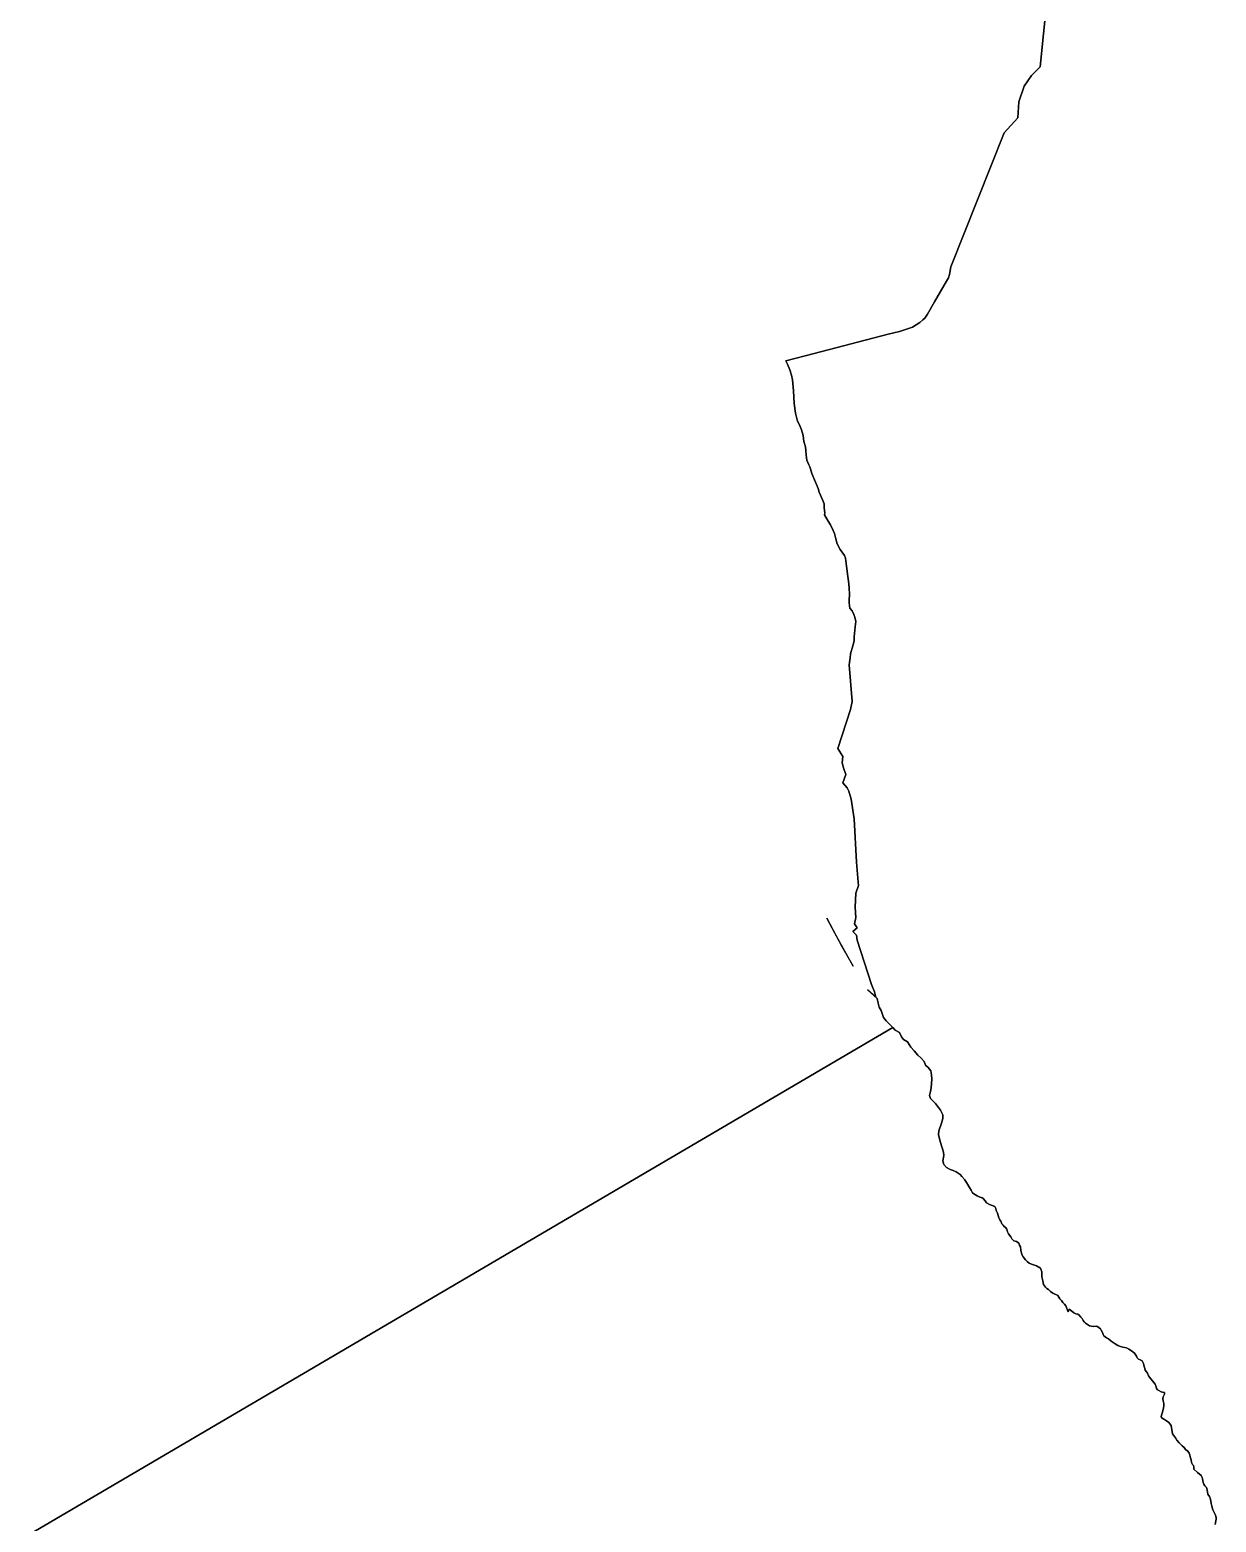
# Model space of a CAD drawing. Header units: inches. Extents: x 33.9 to 41.9, y -4.8 to 5.4.
# Drawn here: x 38.386 to 39.177, y 1.768 to 2.762 of the extents above; entities that cross this region are included whole.
import ezdxf

# ---------------------------------------------------------------- set-up
doc = ezdxf.new("R2010")
doc.units = ezdxf.units.IN
doc.header["$MEASUREMENT"] = 0
doc.layers.add('Counties', color=7, linetype='Continuous')

msp = doc.modelspace()

# ---------------------------------------------------------------- linework, layer by layer
at = {"layer": 'Counties'}
for points in [[(39.06667, 2.80615), (39.0596, 2.73758), (39.05397, 2.73192), (39.04905, 2.72485), (39.04553, 2.71425), (39.04482, 2.70365), (39.03567, 2.69375), (39.00018, 2.60429), (38.99927, 2.59936), (38.99862, 2.59715), (38.99722, 2.59493), (38.98932, 2.58104), (38.98464, 2.57282), (38.98275, 2.57027), (38.98151, 2.56912), (38.97946, 2.56723), (38.97461, 2.56428), (38.9659, 2.5614), (38.9585, 2.55951), (38.9091, 2.54661), (38.8902, 2.54184), (38.89126, 2.53962), (38.89291, 2.53576), (38.89397, 2.53223), (38.89463, 2.52902), (38.8952, 2.52187), (38.89578, 2.51324), (38.8966, 2.50684), (38.89799, 2.50149), (38.89923, 2.49903), (38.9007, 2.49582), (38.90177, 2.49196), (38.90218, 2.48802), (38.90325, 2.48448), (38.90341, 2.48202), (38.90366, 2.4789), (38.90407, 2.47561), (38.90555, 2.47249), (38.90629, 2.47101), (38.90661, 2.46969), (38.90743, 2.46657), (38.90998, 2.4609), (38.91064, 2.45925), (38.91171, 2.45663), (38.91244, 2.45416), (38.91491, 2.44866), (38.91565, 2.44635), (38.91573, 2.44381), (38.91614, 2.44044), (38.91597, 2.4392), (38.91836, 2.43493), (38.91992, 2.43247), (38.92181, 2.4286), (38.92263, 2.42671), (38.92353, 2.4231), (38.92435, 2.41989), (38.9264, 2.41603), (38.92928, 2.41209), (38.92994, 2.41036), (38.93068, 2.40502), (38.93158, 2.39804), (38.93199, 2.39499), (38.9324, 2.3908), (38.93272, 2.38571), (38.93231, 2.38242), (38.93239, 2.3807), (38.93264, 2.3784), (38.93289, 2.37683), (38.93437, 2.37519), (38.9356, 2.37281), (38.93617, 2.371), (38.93675, 2.36812), (38.9365, 2.36443), (38.93584, 2.35785), (38.93567, 2.35506), (38.93477, 2.35185), (38.93329, 2.34659), (38.93296, 2.3438), (38.93246, 2.33917), (38.93447, 2.31473), (38.93323, 2.30932), (38.92492, 2.28351), (38.92809, 2.27806), (38.92782, 2.27393), (38.92865, 2.2706), (38.93014, 2.26606), (38.92823, 2.26061), (38.93113, 2.25727), (38.93211, 2.25488), (38.93367, 2.24963), (38.93567, 2.23646), (38.93731, 2.20774), (38.93834, 2.19432), (38.93867, 2.1921), (38.93689, 2.18692), (38.93647, 2.17777), (38.93688, 2.17069), (38.93604, 2.16652), (38.93784, 2.16384), (38.9348, 2.16153), (38.93726, 2.15891), (38.93775, 2.15562), (38.94719, 2.12619), (38.94929, 2.12115), (38.95025, 2.11776), (38.94465, 2.12263), (38.95117, 2.11689), (38.95174, 2.11376), (38.95238, 2.11096), (38.95368, 2.10886), (38.95533, 2.10409), (38.95697, 2.10188), (38.96157, 2.0976), (38.38627, 1.75995)], [(39.06667, 2.80615), (39.0596, 2.73758), (39.05397, 2.73192), (39.04905, 2.72485), (39.04553, 2.71425), (39.04482, 2.70365), (39.03567, 2.69375), (39.00018, 2.60429), (38.99927, 2.59936), (38.99862, 2.59715), (38.99722, 2.59493), (38.98932, 2.58104), (38.98464, 2.57282), (38.98275, 2.57027), (38.98151, 2.56912), (38.97946, 2.56723), (38.97461, 2.56428), (38.9659, 2.5614), (38.9585, 2.55951), (38.9091, 2.54661), (38.8902, 2.54184), (38.89126, 2.53962), (38.89291, 2.53576), (38.89397, 2.53223), (38.89463, 2.52902), (38.8952, 2.52187), (38.89578, 2.51324), (38.8966, 2.50684), (38.89799, 2.50149), (38.89923, 2.49903), (38.9007, 2.49582), (38.90177, 2.49196), (38.90218, 2.48802), (38.90325, 2.48448), (38.90341, 2.48202), (38.90366, 2.4789), (38.90407, 2.47561), (38.90555, 2.47249), (38.90629, 2.47101), (38.90661, 2.46969), (38.90743, 2.46657), (38.90998, 2.4609), (38.91064, 2.45925), (38.91171, 2.45663), (38.91244, 2.45416), (38.91491, 2.44866), (38.91565, 2.44635), (38.91573, 2.44381), (38.91614, 2.44044), (38.91597, 2.4392), (38.91836, 2.43493), (38.91992, 2.43247), (38.92181, 2.4286), (38.92263, 2.42671), (38.92353, 2.4231), (38.92435, 2.41989), (38.9264, 2.41603), (38.92928, 2.41209), (38.92994, 2.41036), (38.93068, 2.40502), (38.93158, 2.39804), (38.93199, 2.39499), (38.9324, 2.3908), (38.93272, 2.38571), (38.93231, 2.38242), (38.93239, 2.3807), (38.93264, 2.3784), (38.93289, 2.37683), (38.93437, 2.37519), (38.9356, 2.37281), (38.93617, 2.371), (38.93675, 2.36812), (38.9365, 2.36443), (38.93584, 2.35785), (38.93567, 2.35506), (38.93477, 2.35185), (38.93329, 2.34659), (38.93296, 2.3438), (38.93246, 2.33917), (38.93447, 2.31473), (38.93323, 2.30932), (38.92492, 2.28351), (38.92809, 2.27806), (38.92782, 2.27393), (38.92865, 2.2706), (38.93014, 2.26606), (38.92823, 2.26061), (38.93113, 2.25727), (38.93211, 2.25488), (38.93367, 2.24963), (38.93567, 2.23646), (38.93731, 2.20774), (38.93834, 2.19432), (38.93867, 2.1921), (38.93689, 2.18692), (38.93647, 2.17777), (38.93688, 2.17069), (38.93604, 2.16652), (38.93784, 2.16384), (38.9348, 2.16153), (38.93726, 2.15891), (38.93775, 2.15562), (38.94719, 2.12619), (38.94929, 2.12115), (38.95025, 2.11776), (38.94465, 2.12263), (38.95117, 2.11689), (38.95174, 2.11376), (38.95238, 2.11096), (38.95368, 2.10886), (38.95533, 2.10409), (38.95697, 2.10188), (38.96157, 2.0976), (38.38627, 1.75995)], [(39.17632, 1.76636), (39.17686, 1.76869), (39.17702, 1.76978), (39.17702, 1.77095), (39.17648, 1.77258), (39.17579, 1.77421), (39.17532, 1.77507), (39.17478, 1.77608), (39.17417, 1.77841), (39.17371, 1.78036), (39.17332, 1.78316), (39.17248, 1.78502), (39.17155, 1.78642), (39.17132, 1.7879), (39.17101, 1.78946), (39.17055, 1.79101), (39.16939, 1.7921), (39.16878, 1.79311), (39.16831, 1.79436), (39.16824, 1.79552), (39.16801, 1.79677), (39.16778, 1.79762), (39.16701, 1.79894), (39.16453, 1.80089), (39.16222, 1.80323), (39.16222, 1.80431), (39.16214, 1.80478), (39.16191, 1.80563), (39.16122, 1.80634), (39.1606, 1.8075), (39.16029, 1.80937), (39.15975, 1.81139), (39.15945, 1.81279), (39.15898, 1.81388), (39.15821, 1.81512), (39.15667, 1.81629), (39.15559, 1.81754), (39.15443, 1.81863), (39.15273, 1.82018), (39.15226, 1.82073), (39.15088, 1.82244), (39.14995, 1.82407), (39.14794, 1.82679), (39.14695, 1.83216), (39.14625, 1.83348), (39.14548, 1.83434), (39.14401, 1.83527), (39.14262, 1.83628), (39.14223, 1.83652), (39.14108, 1.83706), (39.14038, 1.838), (39.14054, 1.83924), (39.14093, 1.84056), (39.14147, 1.84204), (39.14201, 1.84414), (39.14217, 1.8453), (39.14209, 1.84686), (39.14179, 1.8488), (39.1414, 1.85036), (39.14164, 1.85145), (39.14194, 1.85191), (39.14225, 1.8523), (39.14249, 1.85308), (39.14264, 1.8537), (39.14249, 1.85417), (39.14133, 1.85455), (39.1404, 1.85479), (39.13878, 1.85557), (39.13801, 1.85611), (39.13723, 1.85689), (39.13701, 1.85806), (39.13639, 1.85985), (39.13469, 1.86203), (39.13338, 1.86335), (39.13253, 1.86451), (39.13191, 1.86529), (39.13122, 1.86716), (39.13052, 1.86801), (39.12967, 1.86911), (39.12937, 1.87019), (39.12898, 1.87151), (39.1286, 1.87354), (39.12759, 1.87525), (39.12644, 1.87595), (39.12528, 1.87657), (39.12443, 1.87743), (39.12389, 1.87844), (39.12257, 1.88046), (39.12057, 1.88202), (39.11879, 1.88319), (39.11724, 1.88397), (39.11492, 1.88451), (39.11322, 1.8849), (39.11137, 1.88553), (39.10967, 1.88677), (39.10905, 1.88724), (39.10704, 1.88849), (39.10519, 1.89004), (39.10388, 1.89074), (39.1031, 1.89129), (39.10225, 1.89199), (39.10179, 1.89292), (39.10125, 1.89424), (39.1004, 1.89588), (39.09986, 1.89658), (39.09894, 1.89743), (39.09747, 1.89837), (39.09515, 1.89829), (39.09368, 1.89845), (39.09252, 1.89876), (39.09128, 1.89954), (39.08997, 1.9004), (39.08904, 1.90125), (39.08843, 1.90219), (39.08773, 1.90351), (39.08688, 1.90452), (39.08572, 1.90569), (39.08472, 1.90639), (39.08356, 1.9067), (39.08225, 1.9074), (39.08078, 1.90842), (39.07893, 1.90982), (39.07831, 1.90803), (39.07692, 1.912), (39.07599, 1.91308), (39.07491, 1.91417), (39.07399, 1.9155), (39.0729, 1.91659), (39.07205, 1.91783), (39.07144, 1.91892), (39.06819, 1.9204), (39.06665, 1.92165), (39.06518, 1.92281), (39.0641, 1.92367), (39.06325, 1.92453), (39.06201, 1.92616), (39.0614, 1.92873), (39.06086, 1.93129), (39.06079, 1.93254), (39.06071, 1.93456), (39.06017, 1.93642), (39.05986, 1.9372), (39.05716, 1.9386), (39.0553, 1.9393), (39.05391, 1.93977), (39.05237, 1.94055), (39.05113, 1.94156), (39.04997, 1.94273), (39.04835, 1.9446), (39.04743, 1.94631), (39.04673, 1.94903), (39.04651, 1.95136), (39.04604, 1.95245), (39.04543, 1.95385), (39.04388, 1.95479), (39.04226, 1.95541), (39.04087, 1.95666), (39.0401, 1.9579), (39.03871, 1.96008), (39.03801, 1.96125), (39.03747, 1.96319), (39.0367, 1.96412), (39.03577, 1.9649), (39.035, 1.96568), (39.03408, 1.96669), (39.03354, 1.96833), (39.03292, 1.96941), (39.03215, 1.97074), (39.03169, 1.97221), (39.03122, 1.97377), (39.03045, 1.97548), (39.03015, 1.97688), (39.02945, 1.97812), (39.0259, 1.97953), (39.02396, 1.98062), (39.02312, 1.98202), (39.02165, 1.98358), (39.02095, 1.98396), (39.01902, 1.98459), (39.01763, 1.98537), (39.01663, 1.98591), (39.01539, 1.98669), (39.0147, 1.98724), (39.01362, 1.9891), (39.01261, 1.99097), (39.01138, 1.99299), (39.00953, 1.99603), (39.0076, 1.99821), (39.00628, 1.99961), (39.0037, 2.00129), (39.00165, 2.00211), (38.99968, 2.00285), (38.99738, 2.00425), (38.99549, 2.00614), (38.99491, 2.00861), (38.99541, 2.01214), (38.99532, 2.01452), (38.99442, 2.01723), (38.99303, 2.02159), (38.99196, 2.02627), (38.99212, 2.02858), (38.99402, 2.03367), (38.99492, 2.03688), (38.99476, 2.03926), (38.99328, 2.04238), (38.98991, 2.0469), (38.98662, 2.0501), (38.98605, 2.05216), (38.98671, 2.05495), (38.98695, 2.05725), (38.98745, 2.06309), (38.98737, 2.06605), (38.98688, 2.06868), (38.98515, 2.07073), (38.98334, 2.07237), (38.98236, 2.07484), (38.98047, 2.07698), (38.97809, 2.07911), (38.97562, 2.08191), (38.97357, 2.08437), (38.97127, 2.08799), (38.96872, 2.08955), (38.96732, 2.09127), (38.96584, 2.09407), (38.96305, 2.09579), (38.96157, 2.0976), (38.95697, 2.10188), (38.95533, 2.10409), (38.95368, 2.10886), (38.95238, 2.11096), (38.95117, 2.11689), (38.95025, 2.11776), (38.94929, 2.12115), (38.94719, 2.12619), (38.93775, 2.15562), (38.93726, 2.15891), (38.9348, 2.16153), (38.93784, 2.16384), (38.93604, 2.16652), (38.93688, 2.17069), (38.93647, 2.17777), (38.93689, 2.18692), (38.93867, 2.1921), (38.93834, 2.19432), (38.93731, 2.20774), (38.93567, 2.23646), (38.93367, 2.24963), (38.93211, 2.25488), (38.93113, 2.25727), (38.92823, 2.26061), (38.93014, 2.26606), (38.92865, 2.2706), (38.92782, 2.27393), (38.92809, 2.27806), (38.92492, 2.28351), (38.93323, 2.30932), (38.93447, 2.31473), (38.93246, 2.33917), (38.93296, 2.3438), (38.93329, 2.34659), (38.93477, 2.35185), (38.93567, 2.35506), (38.93584, 2.35785), (38.9365, 2.36443), (38.93675, 2.36812), (38.93617, 2.371), (38.9356, 2.37281), (38.93437, 2.37519), (38.93289, 2.37683), (38.93264, 2.3784), (38.93239, 2.3807), (38.93231, 2.38242), (38.93272, 2.38571), (38.9324, 2.3908), (38.93199, 2.39499), (38.93158, 2.39804), (38.93068, 2.40502), (38.92994, 2.41036), (38.92928, 2.41209), (38.9264, 2.41603), (38.92435, 2.41989), (38.92353, 2.4231), (38.92263, 2.42671), (38.92181, 2.4286), (38.91992, 2.43247), (38.91836, 2.43493), (38.91597, 2.4392), (38.91614, 2.44044), (38.91573, 2.44381), (38.91565, 2.44635), (38.91491, 2.44866), (38.91244, 2.45416), (38.91171, 2.45663), (38.91064, 2.45925), (38.90998, 2.4609), (38.90743, 2.46657), (38.90661, 2.46969), (38.90629, 2.47101), (38.90555, 2.47249), (38.90407, 2.47561), (38.90366, 2.4789), (38.90341, 2.48202), (38.90325, 2.48448), (38.90218, 2.48802), (38.90177, 2.49196), (38.9007, 2.49582), (38.89923, 2.49903), (38.89799, 2.50149), (38.8966, 2.50684), (38.89578, 2.51324), (38.8952, 2.52187), (38.89463, 2.52902), (38.89397, 2.53223), (38.89291, 2.53576), (38.89126, 2.53962), (38.8902, 2.54184), (38.9091, 2.54661), (38.9585, 2.55951), (38.9659, 2.5614), (38.97461, 2.56428), (38.97946, 2.56723), (38.98151, 2.56912), (38.98275, 2.57027), (38.98464, 2.57282), (38.98932, 2.58104), (38.99722, 2.59493), (38.99862, 2.59715), (38.99927, 2.59936), (39.00018, 2.60429), (39.03567, 2.69375), (39.04482, 2.70365), (39.04553, 2.71425), (39.04905, 2.72485), (39.05397, 2.73192), (39.0596, 2.73758), (39.06667, 2.80615)], [(39.17632, 1.76636), (39.17686, 1.76869), (39.17702, 1.76978), (39.17702, 1.77095), (39.17648, 1.77258), (39.17579, 1.77421), (39.17532, 1.77507), (39.17478, 1.77608), (39.17417, 1.77841), (39.17371, 1.78036), (39.17332, 1.78316), (39.17248, 1.78502), (39.17155, 1.78642), (39.17132, 1.7879), (39.17101, 1.78946), (39.17055, 1.79101), (39.16939, 1.7921), (39.16878, 1.79311), (39.16831, 1.79436), (39.16824, 1.79552), (39.16801, 1.79677), (39.16778, 1.79762), (39.16701, 1.79894), (39.16453, 1.80089), (39.16222, 1.80323), (39.16222, 1.80431), (39.16214, 1.80478), (39.16191, 1.80563), (39.16122, 1.80634), (39.1606, 1.8075), (39.16029, 1.80937), (39.15975, 1.81139), (39.15945, 1.81279), (39.15898, 1.81388), (39.15821, 1.81512), (39.15667, 1.81629), (39.15559, 1.81754), (39.15443, 1.81863), (39.15273, 1.82018), (39.15226, 1.82073), (39.15088, 1.82244), (39.14995, 1.82407), (39.14794, 1.82679), (39.14695, 1.83216), (39.14625, 1.83348), (39.14548, 1.83434), (39.14401, 1.83527), (39.14262, 1.83628), (39.14223, 1.83652), (39.14108, 1.83706), (39.14038, 1.838), (39.14054, 1.83924), (39.14093, 1.84056), (39.14147, 1.84204), (39.14201, 1.84414), (39.14217, 1.8453), (39.14209, 1.84686), (39.14179, 1.8488), (39.1414, 1.85036), (39.14164, 1.85145), (39.14194, 1.85191), (39.14225, 1.8523), (39.14249, 1.85308), (39.14264, 1.8537), (39.14249, 1.85417), (39.14133, 1.85455), (39.1404, 1.85479), (39.13878, 1.85557), (39.13801, 1.85611), (39.13723, 1.85689), (39.13701, 1.85806), (39.13639, 1.85985), (39.13469, 1.86203), (39.13338, 1.86335), (39.13253, 1.86451), (39.13191, 1.86529), (39.13122, 1.86716), (39.13052, 1.86801), (39.12967, 1.86911), (39.12937, 1.87019), (39.12898, 1.87151), (39.1286, 1.87354), (39.12759, 1.87525), (39.12644, 1.87595), (39.12528, 1.87657), (39.12443, 1.87743), (39.12389, 1.87844), (39.12257, 1.88046), (39.12057, 1.88202), (39.11879, 1.88319), (39.11724, 1.88397), (39.11492, 1.88451), (39.11322, 1.8849), (39.11137, 1.88553), (39.10967, 1.88677), (39.10905, 1.88724), (39.10704, 1.88849), (39.10519, 1.89004), (39.10388, 1.89074), (39.1031, 1.89129), (39.10225, 1.89199), (39.10179, 1.89292), (39.10125, 1.89424), (39.1004, 1.89588), (39.09986, 1.89658), (39.09894, 1.89743), (39.09747, 1.89837), (39.09515, 1.89829), (39.09368, 1.89845), (39.09252, 1.89876), (39.09128, 1.89954), (39.08997, 1.9004), (39.08904, 1.90125), (39.08843, 1.90219), (39.08773, 1.90351), (39.08688, 1.90452), (39.08572, 1.90569), (39.08472, 1.90639), (39.08356, 1.9067), (39.08225, 1.9074), (39.08078, 1.90842), (39.07893, 1.90982), (39.07831, 1.90803), (39.07692, 1.912), (39.07599, 1.91308), (39.07491, 1.91417), (39.07399, 1.9155), (39.0729, 1.91659), (39.07205, 1.91783), (39.07144, 1.91892), (39.06819, 1.9204), (39.06665, 1.92165), (39.06518, 1.92281), (39.0641, 1.92367), (39.06325, 1.92453), (39.06201, 1.92616), (39.0614, 1.92873), (39.06086, 1.93129), (39.06079, 1.93254), (39.06071, 1.93456), (39.06017, 1.93642), (39.05986, 1.9372), (39.05716, 1.9386), (39.0553, 1.9393), (39.05391, 1.93977), (39.05237, 1.94055), (39.05113, 1.94156), (39.04997, 1.94273), (39.04835, 1.9446), (39.04743, 1.94631), (39.04673, 1.94903), (39.04651, 1.95136), (39.04604, 1.95245), (39.04543, 1.95385), (39.04388, 1.95479), (39.04226, 1.95541), (39.04087, 1.95666), (39.0401, 1.9579), (39.03871, 1.96008), (39.03801, 1.96125), (39.03747, 1.96319), (39.0367, 1.96412), (39.03577, 1.9649), (39.035, 1.96568), (39.03408, 1.96669), (39.03354, 1.96833), (39.03292, 1.96941), (39.03215, 1.97074), (39.03169, 1.97221), (39.03122, 1.97377), (39.03045, 1.97548), (39.03015, 1.97688), (39.02945, 1.97812), (39.0259, 1.97953), (39.02396, 1.98062), (39.02312, 1.98202), (39.02165, 1.98358), (39.02095, 1.98396), (39.01902, 1.98459), (39.01763, 1.98537), (39.01663, 1.98591), (39.01539, 1.98669), (39.0147, 1.98724), (39.01362, 1.9891), (39.01261, 1.99097), (39.01138, 1.99299), (39.00953, 1.99603), (39.0076, 1.99821), (39.00628, 1.99961), (39.0037, 2.00129), (39.00165, 2.00211), (38.99968, 2.00285), (38.99738, 2.00425), (38.99549, 2.00614), (38.99491, 2.00861), (38.99541, 2.01214), (38.99532, 2.01452), (38.99442, 2.01723), (38.99303, 2.02159), (38.99196, 2.02627), (38.99212, 2.02858), (38.99402, 2.03367), (38.99492, 2.03688), (38.99476, 2.03926), (38.99328, 2.04238), (38.98991, 2.0469), (38.98662, 2.0501), (38.98605, 2.05216), (38.98671, 2.05495), (38.98695, 2.05725), (38.98745, 2.06309), (38.98737, 2.06605), (38.98688, 2.06868), (38.98515, 2.07073), (38.98334, 2.07237), (38.98236, 2.07484), (38.98047, 2.07698), (38.97809, 2.07911), (38.97562, 2.08191), (38.97357, 2.08437), (38.97127, 2.08799), (38.96872, 2.08955), (38.96732, 2.09127), (38.96584, 2.09407), (38.96305, 2.09579), (38.96157, 2.0976), (38.95697, 2.10188), (38.95533, 2.10409), (38.95368, 2.10886), (38.95238, 2.11096), (38.95117, 2.11689), (38.95025, 2.11776), (38.94929, 2.12115), (38.94719, 2.12619), (38.93775, 2.15562), (38.93726, 2.15891), (38.9348, 2.16153), (38.93784, 2.16384), (38.93604, 2.16652), (38.93688, 2.17069), (38.93647, 2.17777), (38.93689, 2.18692), (38.93867, 2.1921), (38.93834, 2.19432), (38.93731, 2.20774), (38.93567, 2.23646), (38.93367, 2.24963), (38.93211, 2.25488), (38.93113, 2.25727), (38.92823, 2.26061), (38.93014, 2.26606), (38.92865, 2.2706), (38.92782, 2.27393), (38.92809, 2.27806), (38.92492, 2.28351), (38.93323, 2.30932), (38.93447, 2.31473), (38.93246, 2.33917), (38.93296, 2.3438), (38.93329, 2.34659), (38.93477, 2.35185), (38.93567, 2.35506), (38.93584, 2.35785), (38.9365, 2.36443), (38.93675, 2.36812), (38.93617, 2.371), (38.9356, 2.37281), (38.93437, 2.37519), (38.93289, 2.37683), (38.93264, 2.3784), (38.93239, 2.3807), (38.93231, 2.38242), (38.93272, 2.38571), (38.9324, 2.3908), (38.93199, 2.39499), (38.93158, 2.39804), (38.93068, 2.40502), (38.92994, 2.41036), (38.92928, 2.41209), (38.9264, 2.41603), (38.92435, 2.41989), (38.92353, 2.4231), (38.92263, 2.42671), (38.92181, 2.4286), (38.91992, 2.43247), (38.91836, 2.43493), (38.91597, 2.4392), (38.91614, 2.44044), (38.91573, 2.44381), (38.91565, 2.44635), (38.91491, 2.44866), (38.91244, 2.45416), (38.91171, 2.45663), (38.91064, 2.45925), (38.90998, 2.4609), (38.90743, 2.46657), (38.90661, 2.46969), (38.90629, 2.47101), (38.90555, 2.47249), (38.90407, 2.47561), (38.90366, 2.4789), (38.90341, 2.48202), (38.90325, 2.48448), (38.90218, 2.48802), (38.90177, 2.49196), (38.9007, 2.49582), (38.89923, 2.49903), (38.89799, 2.50149), (38.8966, 2.50684), (38.89578, 2.51324), (38.8952, 2.52187), (38.89463, 2.52902), (38.89397, 2.53223), (38.89291, 2.53576), (38.89126, 2.53962), (38.8902, 2.54184), (38.9091, 2.54661), (38.9585, 2.55951), (38.9659, 2.5614), (38.97461, 2.56428), (38.97946, 2.56723), (38.98151, 2.56912), (38.98275, 2.57027), (38.98464, 2.57282), (38.98932, 2.58104), (38.99722, 2.59493), (38.99862, 2.59715), (38.99927, 2.59936), (39.00018, 2.60429), (39.03567, 2.69375), (39.04482, 2.70365), (39.04553, 2.71425), (39.04905, 2.72485), (39.05397, 2.73192), (39.0596, 2.73758), (39.06667, 2.80615)], [(38.38627, 1.75995), (38.96157, 2.0976), (38.96305, 2.09579), (38.96584, 2.09407), (38.96732, 2.09127), (38.96872, 2.08955), (38.97127, 2.08799), (38.97357, 2.08437), (38.97562, 2.08191), (38.97809, 2.07911), (38.98047, 2.07698), (38.98236, 2.07484), (38.98334, 2.07237), (38.98515, 2.07073), (38.98688, 2.06868), (38.98737, 2.06605), (38.98745, 2.06309), (38.98695, 2.05725), (38.98671, 2.05495), (38.98605, 2.05216), (38.98662, 2.0501), (38.98991, 2.0469), (38.99328, 2.04238), (38.99476, 2.03926), (38.99492, 2.03688), (38.99402, 2.03367), (38.99212, 2.02858), (38.99196, 2.02627), (38.99303, 2.02159), (38.99442, 2.01723), (38.99532, 2.01452), (38.99541, 2.01214), (38.99491, 2.00861), (38.99549, 2.00614), (38.99738, 2.00425), (38.99968, 2.00285), (39.00165, 2.00211), (39.0037, 2.00129), (39.00628, 1.99961), (39.0076, 1.99821), (39.00953, 1.99603), (39.01138, 1.99299), (39.01261, 1.99097), (39.01362, 1.9891), (39.0147, 1.98724), (39.01539, 1.98669), (39.01663, 1.98591), (39.01763, 1.98537), (39.01902, 1.98459), (39.02095, 1.98396), (39.02165, 1.98358), (39.02312, 1.98202), (39.02396, 1.98062), (39.0259, 1.97953), (39.02945, 1.97812), (39.03015, 1.97688), (39.03045, 1.97548), (39.03122, 1.97377), (39.03169, 1.97221), (39.03215, 1.97074), (39.03292, 1.96941), (39.03354, 1.96833), (39.03408, 1.96669), (39.035, 1.96568), (39.03577, 1.9649), (39.0367, 1.96412), (39.03747, 1.96319), (39.03801, 1.96125), (39.03871, 1.96008), (39.0401, 1.9579), (39.04087, 1.95666), (39.04226, 1.95541), (39.04388, 1.95479), (39.04543, 1.95385), (39.04604, 1.95245), (39.04651, 1.95136), (39.04673, 1.94903), (39.04743, 1.94631), (39.04835, 1.9446), (39.04997, 1.94273), (39.05113, 1.94156), (39.05237, 1.94055), (39.05391, 1.93977), (39.0553, 1.9393), (39.05716, 1.9386), (39.05986, 1.9372), (39.06017, 1.93642), (39.06071, 1.93456), (39.06079, 1.93254), (39.06086, 1.93129), (39.0614, 1.92873), (39.06201, 1.92616), (39.06325, 1.92453), (39.0641, 1.92367), (39.06518, 1.92281), (39.06665, 1.92165), (39.06819, 1.9204), (39.07144, 1.91892), (39.07205, 1.91783), (39.0729, 1.91659), (39.07399, 1.9155), (39.07491, 1.91417), (39.07599, 1.91308), (39.07692, 1.912), (39.07831, 1.90803), (39.07893, 1.90982), (39.08078, 1.90842), (39.08225, 1.9074), (39.08356, 1.9067), (39.08472, 1.90639), (39.08572, 1.90569), (39.08688, 1.90452), (39.08773, 1.90351), (39.08843, 1.90219), (39.08904, 1.90125), (39.08997, 1.9004), (39.09128, 1.89954), (39.09252, 1.89876), (39.09368, 1.89845), (39.09515, 1.89829), (39.09747, 1.89837), (39.09894, 1.89743), (39.09986, 1.89658), (39.1004, 1.89588), (39.10125, 1.89424), (39.10179, 1.89292), (39.10225, 1.89199), (39.1031, 1.89129), (39.10388, 1.89074), (39.10519, 1.89004), (39.10704, 1.88849), (39.10905, 1.88724), (39.10967, 1.88677), (39.11137, 1.88553), (39.11322, 1.8849), (39.11492, 1.88451), (39.11724, 1.88397), (39.11879, 1.88319), (39.12057, 1.88202), (39.12257, 1.88046), (39.12389, 1.87844), (39.12443, 1.87743), (39.12528, 1.87657), (39.12644, 1.87595), (39.12759, 1.87525), (39.1286, 1.87354), (39.12898, 1.87151), (39.12937, 1.87019), (39.12967, 1.86911), (39.13052, 1.86801), (39.13122, 1.86716), (39.13191, 1.86529), (39.13253, 1.86451), (39.13338, 1.86335), (39.13469, 1.86203), (39.13639, 1.85985), (39.13701, 1.85806), (39.13723, 1.85689), (39.13801, 1.85611), (39.13878, 1.85557), (39.1404, 1.85479), (39.14133, 1.85455), (39.14249, 1.85417), (39.14264, 1.8537), (39.14249, 1.85308), (39.14225, 1.8523), (39.14194, 1.85191), (39.14164, 1.85145), (39.1414, 1.85036), (39.14179, 1.8488), (39.14209, 1.84686), (39.14217, 1.8453), (39.14201, 1.84414), (39.14147, 1.84204), (39.14093, 1.84056), (39.14054, 1.83924), (39.14038, 1.838), (39.14108, 1.83706), (39.14223, 1.83652), (39.14262, 1.83628), (39.14401, 1.83527), (39.14548, 1.83434), (39.14625, 1.83348), (39.14695, 1.83216), (39.14794, 1.82679), (39.14995, 1.82407), (39.15088, 1.82244), (39.15226, 1.82073), (39.15273, 1.82018), (39.15443, 1.81863), (39.15559, 1.81754), (39.15667, 1.81629), (39.15821, 1.81512), (39.15898, 1.81388), (39.15945, 1.81279), (39.15975, 1.81139), (39.16029, 1.80937), (39.1606, 1.8075), (39.16122, 1.80634), (39.16191, 1.80563), (39.16214, 1.80478), (39.16222, 1.80431), (39.16222, 1.80323), (39.16453, 1.80089), (39.16701, 1.79894), (39.16778, 1.79762), (39.16801, 1.79677), (39.16824, 1.79552), (39.16831, 1.79436), (39.16878, 1.79311), (39.16939, 1.7921), (39.17055, 1.79101), (39.17101, 1.78946), (39.17132, 1.7879), (39.17155, 1.78642), (39.17248, 1.78502), (39.17332, 1.78316), (39.17371, 1.78036), (39.17417, 1.77841), (39.17478, 1.77608), (39.17532, 1.77507), (39.17579, 1.77421), (39.17648, 1.77258), (39.17702, 1.77095), (39.17702, 1.76978), (39.17686, 1.76869), (39.17632, 1.76636)], [(38.38627, 1.75995), (38.96157, 2.0976), (38.96305, 2.09579), (38.96584, 2.09407), (38.96732, 2.09127), (38.96872, 2.08955), (38.97127, 2.08799), (38.97357, 2.08437), (38.97562, 2.08191), (38.97809, 2.07911), (38.98047, 2.07698), (38.98236, 2.07484), (38.98334, 2.07237), (38.98515, 2.07073), (38.98688, 2.06868), (38.98737, 2.06605), (38.98745, 2.06309), (38.98695, 2.05725), (38.98671, 2.05495), (38.98605, 2.05216), (38.98662, 2.0501), (38.98991, 2.0469), (38.99328, 2.04238), (38.99476, 2.03926), (38.99492, 2.03688), (38.99402, 2.03367), (38.99212, 2.02858), (38.99196, 2.02627), (38.99303, 2.02159), (38.99442, 2.01723), (38.99532, 2.01452), (38.99541, 2.01214), (38.99491, 2.00861), (38.99549, 2.00614), (38.99738, 2.00425), (38.99968, 2.00285), (39.00165, 2.00211), (39.0037, 2.00129), (39.00628, 1.99961), (39.0076, 1.99821), (39.00953, 1.99603), (39.01138, 1.99299), (39.01261, 1.99097), (39.01362, 1.9891), (39.0147, 1.98724), (39.01539, 1.98669), (39.01663, 1.98591), (39.01763, 1.98537), (39.01902, 1.98459), (39.02095, 1.98396), (39.02165, 1.98358), (39.02312, 1.98202), (39.02396, 1.98062), (39.0259, 1.97953), (39.02945, 1.97812), (39.03015, 1.97688), (39.03045, 1.97548), (39.03122, 1.97377), (39.03169, 1.97221), (39.03215, 1.97074), (39.03292, 1.96941), (39.03354, 1.96833), (39.03408, 1.96669), (39.035, 1.96568), (39.03577, 1.9649), (39.0367, 1.96412), (39.03747, 1.96319), (39.03801, 1.96125), (39.03871, 1.96008), (39.0401, 1.9579), (39.04087, 1.95666), (39.04226, 1.95541), (39.04388, 1.95479), (39.04543, 1.95385), (39.04604, 1.95245), (39.04651, 1.95136), (39.04673, 1.94903), (39.04743, 1.94631), (39.04835, 1.9446), (39.04997, 1.94273), (39.05113, 1.94156), (39.05237, 1.94055), (39.05391, 1.93977), (39.0553, 1.9393), (39.05716, 1.9386), (39.05986, 1.9372), (39.06017, 1.93642), (39.06071, 1.93456), (39.06079, 1.93254), (39.06086, 1.93129), (39.0614, 1.92873), (39.06201, 1.92616), (39.06325, 1.92453), (39.0641, 1.92367), (39.06518, 1.92281), (39.06665, 1.92165), (39.06819, 1.9204), (39.07144, 1.91892), (39.07205, 1.91783), (39.0729, 1.91659), (39.07399, 1.9155), (39.07491, 1.91417), (39.07599, 1.91308), (39.07692, 1.912), (39.07831, 1.90803), (39.07893, 1.90982), (39.08078, 1.90842), (39.08225, 1.9074), (39.08356, 1.9067), (39.08472, 1.90639), (39.08572, 1.90569), (39.08688, 1.90452), (39.08773, 1.90351), (39.08843, 1.90219), (39.08904, 1.90125), (39.08997, 1.9004), (39.09128, 1.89954), (39.09252, 1.89876), (39.09368, 1.89845), (39.09515, 1.89829), (39.09747, 1.89837), (39.09894, 1.89743), (39.09986, 1.89658), (39.1004, 1.89588), (39.10125, 1.89424), (39.10179, 1.89292), (39.10225, 1.89199), (39.1031, 1.89129), (39.10388, 1.89074), (39.10519, 1.89004), (39.10704, 1.88849), (39.10905, 1.88724), (39.10967, 1.88677), (39.11137, 1.88553), (39.11322, 1.8849), (39.11492, 1.88451), (39.11724, 1.88397), (39.11879, 1.88319), (39.12057, 1.88202), (39.12257, 1.88046), (39.12389, 1.87844), (39.12443, 1.87743), (39.12528, 1.87657), (39.12644, 1.87595), (39.12759, 1.87525), (39.1286, 1.87354), (39.12898, 1.87151), (39.12937, 1.87019), (39.12967, 1.86911), (39.13052, 1.86801), (39.13122, 1.86716), (39.13191, 1.86529), (39.13253, 1.86451), (39.13338, 1.86335), (39.13469, 1.86203), (39.13639, 1.85985), (39.13701, 1.85806), (39.13723, 1.85689), (39.13801, 1.85611), (39.13878, 1.85557), (39.1404, 1.85479), (39.14133, 1.85455), (39.14249, 1.85417), (39.14264, 1.8537), (39.14249, 1.85308), (39.14225, 1.8523), (39.14194, 1.85191), (39.14164, 1.85145), (39.1414, 1.85036), (39.14179, 1.8488), (39.14209, 1.84686), (39.14217, 1.8453), (39.14201, 1.84414), (39.14147, 1.84204), (39.14093, 1.84056), (39.14054, 1.83924), (39.14038, 1.838), (39.14108, 1.83706), (39.14223, 1.83652), (39.14262, 1.83628), (39.14401, 1.83527), (39.14548, 1.83434), (39.14625, 1.83348), (39.14695, 1.83216), (39.14794, 1.82679), (39.14995, 1.82407), (39.15088, 1.82244), (39.15226, 1.82073), (39.15273, 1.82018), (39.15443, 1.81863), (39.15559, 1.81754), (39.15667, 1.81629), (39.15821, 1.81512), (39.15898, 1.81388), (39.15945, 1.81279), (39.15975, 1.81139), (39.16029, 1.80937), (39.1606, 1.8075), (39.16122, 1.80634), (39.16191, 1.80563), (39.16214, 1.80478), (39.16222, 1.80431), (39.16222, 1.80323), (39.16453, 1.80089), (39.16701, 1.79894), (39.16778, 1.79762), (39.16801, 1.79677), (39.16824, 1.79552), (39.16831, 1.79436), (39.16878, 1.79311), (39.16939, 1.7921), (39.17055, 1.79101), (39.17101, 1.78946), (39.17132, 1.7879), (39.17155, 1.78642), (39.17248, 1.78502), (39.17332, 1.78316), (39.17371, 1.78036), (39.17417, 1.77841), (39.17478, 1.77608), (39.17532, 1.77507), (39.17579, 1.77421), (39.17648, 1.77258), (39.17702, 1.77095), (39.17702, 1.76978), (39.17686, 1.76869), (39.17632, 1.76636)]]:
    msp.add_lwpolyline(points, dxfattribs=at)
msp.add_lwpolyline([(38.92754, 2.15137), (38.93513, 2.13843), (38.92275, 2.16045), (38.91757, 2.17029)], close=True, dxfattribs=at)
msp.add_lwpolyline([(38.92754, 2.15137), (38.93513, 2.13843), (38.92275, 2.16045), (38.91757, 2.17029)], close=True, dxfattribs=at)

doc.saveas('drawing.dxf')
